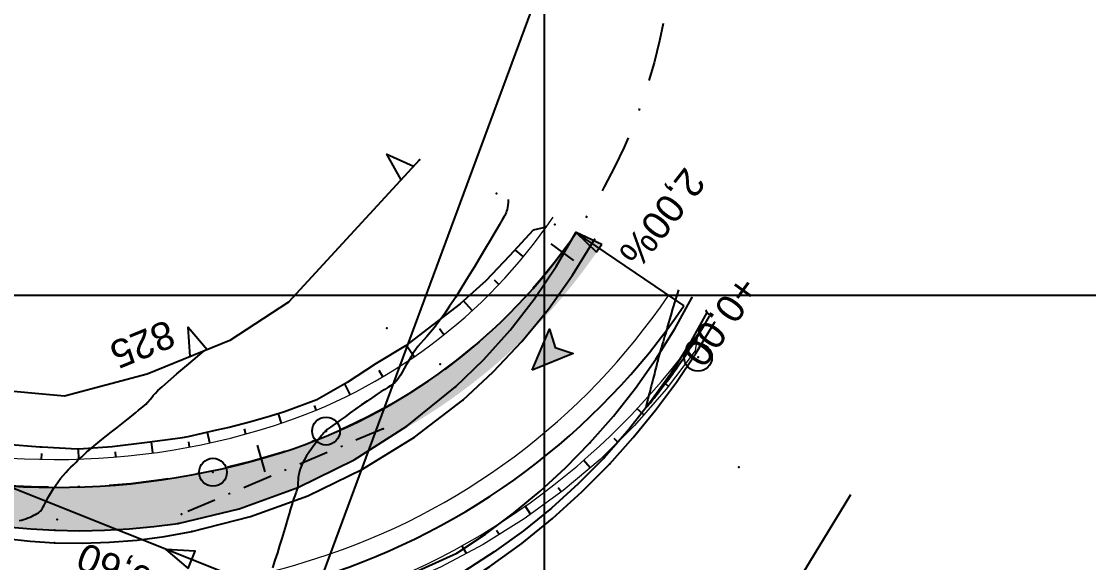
# Model space of a CAD drawing. Header units: metres. Extents: x 820373 to 834957, y 7564678 to 7566875.
# Drawn here: x 821371.9 to 821429.3, y 7564985.6 to 7565014.7 of the extents above; entities that cross this region are included whole.
import ezdxf
from ezdxf.enums import TextEntityAlignment as Align

# ---------------------------------------------------------------- set-up
doc = ezdxf.new("R2010")
doc.units = ezdxf.units.M
for name, pattern in [('XREF_GEO$0$DASHDOT', [25.4, 12.7, -6.35, 0, -6.35]), ('XREF_GEO$0$DASHED2', [0.375, 0.25, -0.125]), ('XREF_GEO$0$DGNStyle3', [83.55164557939361, 59.679746842424, -23.8718987369696]), ('XREF_TOP$0$DASHDOT', [25.4, 12.7, -6.35, 0, -6.35])]:
    doc.linetypes.add(name, pattern=pattern)
for name, color, linetype in [('P-MALHA-IMPAR', 1, 'Continuous'), ('XREF_GEO$0$F-HZ-ACOSTAMENTO', 73, 'Continuous'), ('XREF_GEO$0$F-HZ-BARREIRA', 107, 'Continuous'), ('XREF_GEO$0$F-HZ-BORDO', 165, 'Continuous'), ('XREF_GEO$0$F-HZ-EIXO', 42, 'XREF_GEO$0$DASHDOT'), ('XREF_GEO$0$F-HZ-ESTACA', 73, 'Continuous'), ('XREF_GEO$0$F-HZ-OFFSET', 11, 'Continuous'), ('XREF_GEO$0$F-HZ-OFFSET-ATERRO', 42, 'Continuous'), ('XREF_GEO$0$F-HZ-OFFSET-CORTE', 11, 'Continuous'), ('XREF_GEO$0$F-HZ-SETA', 11, 'Continuous'), ('XREF_GEO$0$F-HZ-SUPER', 42, 'Continuous'), ('XREF_PAV$0$P-CHAMADA', 1, 'Continuous'), ('XREF_PAV$0$P-TH01_FXAD_227.95_237.15_C_PAV.TIPO-V', 214, 'Continuous'), ('XREF_PAV$0$P-TH01_TREVO_235.60_PAV.TIPO-I', 150, 'Continuous'), ('XREF_TOP$0$T-HM-COTA', 252, 'Continuous'), ('XREF_TOP$0$T-HM-CURVA_INTERMEDIÁRIA', 252, 'Continuous'), ('XREF_TOP$0$T-HM-CURVA_MESTRA', 23, 'Continuous'), ('XREF_TOP$0$T-IU-TUBO', 23, 'Continuous'), ('XREF_TOP$0$T-SI-FAIXA', 23, 'Continuous'), ('XREF_TOP$0$T-SI-PLACA', 252, 'Continuous'), ('XREF_TOP$0$T-SV-GUARD_RAIL', 23, 'Continuous'), ('XREF_TOP$0$T-SV-GUIA', 23, 'XREF_TOP$0$DASHDOT'), ('XREF_TOP$0$T-SV-RUA_PAVIMENTADA', 23, 'Continuous'), ('XREF_TOP$0$T-VE-VEGETAÇÃO', 92, 'Continuous')]:
    doc.layers.add(name, color=color, linetype=linetype)
doc.layers.add('XREF_GEO$0$F-HZ-ARRED-VALETA', color=11, linetype='Continuous', lineweight=0)
doc.layers.add('XREF_GEO$0$F-HZ-FAIXA', color=11, linetype='XREF_GEO$0$DGNStyle3', lineweight=0)
doc.styles.add('XREF_GEO$0$ARIAL', font='arial.ttf')
doc.styles.add('XREF_TOP$0$ROMANS', font='arial.ttf', dxfattribs={"height": 1.5})

# ---------------------------------------------------------------- blocks, each defined once
blk = doc.blocks.new('MALHA-IMPAR')
at = {"layer": 'P-MALHA-IMPAR'}
for p, q in [((821400, 7564842.492296374), (821400, 7565093.045202192)), ((821114.8375485511, 7565000), (821658.5346545096, 7564999.999999999))]:
    blk.add_line(p, q, dxfattribs=at)
blk = doc.blocks.new('XREF_TOP$0$PONTO')
at = {"layer": 'XREF_TOP$0$T-HM-COTA'}
blk.add_point((0, 0), dxfattribs=at)
blk = doc.blocks.new('XREF_TOP$0$MATO 02')
blk.add_lwpolyline([(0.5, 0), (0, -1.5), (-0.5, 0)])
blk = doc.blocks.new('XREF_TOP$0$PLACA 01')
blk.add_circle((0, 0), 0.75)
at = {"style": 'XREF_TOP$0$ROMANS'}
blk.add_attdef('PL', text='', height=1.5, dxfattribs=at).set_placement((1.5, 0), align=Align.MIDDLE_LEFT)
blk = doc.blocks.new('XREF_TOP$0$TUBULAÇÃO')
blk.add_lwpolyline([(-0.5, 0), (0.5, 0), (1e-16, 1.5)], close=True)
at = {"style": 'XREF_TOP$0$ROMANS'}
blk.add_attdef('T', text='', height=1.5, rotation=90, dxfattribs=at).set_placement((-2, 0), align=Align.MIDDLE_LEFT)
blk = doc.blocks.new('XREF_TOP')
at = {"layer": 'XREF_TOP$0$T-HM-CURVA_INTERMEDIÁRIA', "flags": 128}
for points in [[(821398.0419928909, 7565005.142130332), (821398.0439060169, 7565004.983405524), (821398.035688181, 7565004.844903431), (821398.0189012678, 7565004.72408719), (821397.99510716, 7565004.618419939), (821397.9658677414, 7565004.525364815), (821397.9327448951, 7565004.442384954), (821397.8973005052, 7565004.366943493), (821397.8610964547, 7565004.296503575), (821397.8244168261, 7565004.227224798), (821397.7824344994, 7565004.150052649), (821397.7290445528, 7565004.054629087), (821397.658142065, 7565003.930596068), (821397.5636221148, 7565003.767595544), (821397.4393797804, 7565003.555269476), (821397.2793101408, 7565003.283259813), (821397.0773082746, 7565002.941208517), (821396.8299637228, 7565002.523677322), (821396.5446438781, 7565002.04490709), (821396.2314105947, 7565001.524058462), (821395.9003257278, 7565000.980292079), (821395.5614511321, 7565000.432768585), (821395.2248486625, 7564999.900648621), (821394.9005801739, 7564999.40309283), (821394.5987075208, 7564998.959261852), (821394.3270676023, 7564998.583270592), (821394.0845974934, 7564998.269050991), (821393.868009313, 7564998.005489257), (821393.6740151799, 7564997.781471593), (821393.4993272132, 7564997.58588421), (821393.3406575319, 7564997.407613307), (821393.1947182545, 7564997.235545092), (821393.0582215008, 7564997.058565772), (821392.9283455433, 7564996.86831306), (821392.8041332731, 7564996.667430722), (821392.6850937353, 7564996.46131403), (821392.5707359752, 7564996.255358259), (821392.4605690379, 7564996.054958683), (821392.3541019685, 7564995.865510576), (821392.250843812, 7564995.692409213), (821392.1503036137, 7564995.541049869), (821392.0512459405, 7564995.414705052), (821391.9494574433, 7564995.308156215), (821391.8399802957, 7564995.214062055), (821391.7178566706, 7564995.125081259), (821391.5781287408, 7564995.033872519), (821391.4158386796, 7564994.933094525), (821391.2260286598, 7564994.815405969), (821391.0037408546, 7564994.673465543), (821390.7466250763, 7564994.502543909), (821390.4627616939, 7564994.308359603), (821390.1628387168, 7564994.099243142), (821389.857544153, 7564993.88352503), (821389.5575660112, 7564993.669535782), (821389.2735923001, 7564993.465605907), (821389.0163110291, 7564993.280065916), (821388.7964102057, 7564993.121246318), (821388.6218053388, 7564992.995360537), (821388.4893219331, 7564992.900153617), (821388.3930129941, 7564992.831253521), (821388.3269315264, 7564992.784288209), (821388.2851305347, 7564992.754885639), (821388.2616630241, 7564992.738673769), (821388.2505819997, 7564992.73128056), (821388.2459404656, 7564992.728333973), (821388.2427626, 7564992.726179833), (821388.2399572707, 7564992.724035432), (821388.2374045184, 7564992.721835933), (821388.234984384, 7564992.719516497), (821388.2325769081, 7564992.71701229), (821388.2300621319, 7564992.71425847), (821388.2273200956, 7564992.711190199), (821388.2242308405, 7564992.707742638), (821388.2207111911, 7564992.70387713), (821388.2168251101, 7564992.699659717), (821388.2126733445, 7564992.695182626), (821388.2083566412, 7564992.69053808), (821388.2039757465, 7564992.685818302), (821388.199631408, 7564992.681115517), (821388.1954243717, 7564992.676521949), (821388.191455385, 7564992.672129824), (821388.1873487236, 7564992.667443752), (821388.1808227804, 7564992.659617937), (821388.1691194769, 7564992.645218957), (821388.1494807352, 7564992.620813408), (821388.1191484765, 7564992.58296787), (821388.0753646236, 7564992.528248936), (821388.0153710971, 7564992.453223187), (821387.9364098199, 7564992.35445722), (821387.8370870403, 7564992.229831204), (821387.7214663163, 7564992.08247966), (821387.5949755324, 7564991.916850707), (821387.4630425741, 7564991.737392452), (821387.3310953254, 7564991.548553002), (821387.204561672, 7564991.354780478), (821387.0888694986, 7564991.160522986), (821386.9894466897, 7564990.970228638), (821386.9103714289, 7564990.787827774), (821386.8503230925, 7564990.615179669), (821386.8066313554, 7564990.45362582), (821386.7766258926, 7564990.304507725), (821386.7576363792, 7564990.16916689), (821386.7469924896, 7564990.048944811), (821386.7420238988, 7564989.94518299), (821386.7400602818, 7564989.859222927), (821386.738869342, 7564989.791783589), (821386.7379708977, 7564989.741093801), (821386.7373227954, 7564989.704759855), (821386.7368828818, 7564989.680388043), (821386.7366090033, 7564989.665584654), (821386.736459007, 7564989.657955985), (821386.7363907391, 7564989.655108323), (821386.7363620462, 7564989.654647964), (821386.7362412087, 7564989.65433745), (821386.7355382378, 7564989.652564352), (821386.7336735781, 7564989.647872496), (821386.7300676745, 7564989.6388057), (821386.7241409719, 7564989.62390779), (821386.7153139146, 7564989.601722589), (821386.7030069476, 7564989.570793922), (821386.6866405159, 7564989.529665609), (821386.6656408381, 7564989.4765849), (821386.6394572301, 7564989.408612729), (821386.6075447827, 7564989.322513455), (821386.5693585862, 7564989.215051438), (821386.5243537306, 7564989.082991035), (821386.4719853066, 7564988.923096607), (821386.4117084042, 7564988.73213251), (821386.3429781143, 7564988.506863109), (821386.2654124969, 7564988.245343894), (821386.1792814942, 7564987.950794918), (821386.0850180179, 7564987.627727374), (821385.9830549811, 7564987.28065245), (821385.8738252945, 7564986.914081335), (821385.7577618714, 7564986.532525217), (821385.6352976231, 7564986.140495289), (821385.5068654618, 7564985.742502736), (821385.3733484787, 7564985.34337014)], [(821407.204131274, 7565000.295169885), (821407.0282244581, 7564999.716528696), (821406.8940957594, 7564999.270702395), (821406.7948411227, 7564998.936020543), (821406.7235564936, 7564998.690812708), (821406.6733378171, 7564998.513408455), (821406.6372810389, 7564998.382137349), (821406.6084821039, 7564998.275328955), (821406.5800369574, 7564998.171312843), (821406.5464541535, 7564998.052820098), (821406.5078926795, 7564997.920187932), (821406.4659241319, 7564997.778155075), (821406.422120106, 7564997.631460267), (821406.3780521984, 7564997.48484224), (821406.3352920052, 7564997.343039732), (821406.2954111225, 7564997.210791472), (821406.2599811461, 7564997.092836201), (821406.2301944394, 7564996.992761339), (821406.2057264338, 7564996.90954905), (821406.1858733272, 7564996.841030185), (821406.1699313186, 7564996.785035601), (821406.157196606, 7564996.739396147), (821406.146965388, 7564996.701942678), (821406.1385338627, 7564996.670506042), (821406.1311982289, 7564996.642917098), (821406.1242916952, 7564996.617028843), (821406.1172955118, 7564996.590782889), (821406.1097279402, 7564996.562142997), (821406.1011072407, 7564996.529072933), (821406.0909516745, 7564996.489536447), (821406.078779503, 7564996.44149731), (821406.0641089863, 7564996.382919279), (821406.0464583857, 7564996.311766114), (821406.0254920106, 7564996.226658422), (821406.0014583647, 7564996.12884419), (821405.9747520001, 7564996.020228243), (821405.9457674684, 7564995.90271541), (821405.9148993227, 7564995.77821052), (821405.8825421139, 7564995.648618407), (821405.8490903951, 7564995.515843892), (821405.8149387183, 7564995.381791812), (821405.780500426, 7564995.248316771), (821405.7462640271, 7564995.117072511), (821405.7127368203, 7564994.989662555), (821405.6804261046, 7564994.867690419), (821405.649839179, 7564994.752759629), (821405.6214833433, 7564994.646473705), (821405.595865896, 7564994.550436169), (821405.5734941362, 7564994.466250538), (821405.5547066589, 7564994.394959446), (821405.5391672403, 7564994.335361962), (821405.5263709525, 7564994.28569627), (821405.5158128678, 7564994.244200549), (821405.506988058, 7564994.209112978), (821405.4993915954, 7564994.17867174), (821405.4925185513, 7564994.15111501), (821405.4858639988, 7564994.124680973), (821405.479113157, 7564994.098080855), (821405.472711838, 7564994.071918067), (821405.4672960013, 7564994.047269057), (821405.4635016061, 7564994.025210284), (821405.4619646125, 7564994.006818201), (821405.4633209798, 7564993.993169261), (821405.4682066673, 7564993.985339924), (821405.477257635, 7564993.98440664), (821405.4908407014, 7564993.991030613), (821405.5082461231, 7564994.004212044), (821405.528495016, 7564994.02253589), (821405.5506084964, 7564994.044587097), (821405.5736076793, 7564994.068950624), (821405.5965136811, 7564994.094211417), (821405.6183476172, 7564994.118954436), (821405.6381306037, 7564994.141764621), (821405.6554567324, 7564994.161979907), (821405.6722119972, 7564994.181950099), (821405.6908553684, 7564994.204777982), (821405.7138458162, 7564994.233566337), (821405.7436423106, 7564994.271417947), (821405.782703822, 7564994.321435588), (821405.8334893201, 7564994.386722048), (821405.8984577755, 7564994.470380108), (821405.9790214835, 7564994.574184328), (821406.0724060406, 7564994.694596385), (821406.1747903702, 7564994.826749733), (821406.2823533937, 7564994.965777824), (821406.391274034, 7564995.106814116), (821406.4977312135, 7564995.244992062), (821406.5979038542, 7564995.375445116), (821406.687970879, 7564995.493306733), (821406.7652412173, 7564995.595185882), (821406.8315438287, 7564995.683593582), (821406.8898376807, 7564995.762516367), (821406.9430817408, 7564995.83594077), (821406.9942349754, 7564995.907853324), (821407.046256352, 7564995.982240562), (821407.1021048381, 7564996.063089018), (821407.1647394001, 7564996.154385228), (821407.2362961712, 7564996.25898889), (821407.315619946, 7564996.375252388), (821407.400732683, 7564996.500401281), (821407.489656343, 7564996.631661117), (821407.5804128844, 7564996.766257447), (821407.6710242677, 7564996.901415829), (821407.7595124525, 7564997.034361812), (821407.8438993981, 7564997.162320954), (821407.9236753253, 7564997.284862946), (821408.0042035005, 7564997.410934057), (821408.0923154512, 7564997.551824701), (821408.1948427047, 7564997.718825289), (821408.3186167883, 7564997.923226229), (821408.4704692295, 7564998.176317938), (821408.6572315554, 7564998.489390822), (821408.8857352942, 7564998.873735297)], [(821416.4595714287, 7564989.269975511), (821415.9060264119, 7564988.346886719), (821415.2632790506, 7564987.290711477), (821414.5625743695, 7564986.147971747), (821413.8351573931, 7564984.965189481)]]:
    blk.add_lwpolyline(points, dxfattribs=at)
at = {"layer": 'XREF_TOP$0$T-HM-CURVA_MESTRA', "flags": 128}
blk.add_lwpolyline([(821371.7479019945, 7564987.876493667), (821371.8656796304, 7564987.905644882), (821371.9835489889, 7564987.939265498), (821372.101224132, 7564987.977634823), (821372.2172745509, 7564988.020012857), (821372.3299835947, 7564988.065404776), (821372.4376346123, 7564988.112815747), (821372.5385109524, 7564988.161250946), (821372.6308959643, 7564988.209715543), (821372.7130729966, 7564988.257214714), (821372.7833253981, 7564988.302753625), (821372.8407832419, 7564988.346009312), (821372.8879634946, 7564988.389346239), (821372.9282298484, 7564988.435800735), (821372.9649459934, 7564988.488409125), (821373.0014756216, 7564988.550207734), (821373.0411824237, 7564988.624232889), (821373.087430091, 7564988.713520917), (821373.1435823144, 7564988.821108144), (821373.2122652021, 7564988.948916513), (821373.2931545282, 7564989.09441043), (821373.3851884843, 7564989.253939923), (821373.4873052615, 7564989.423855019), (821373.5984430512, 7564989.600505742), (821373.7175400443, 7564989.780242117), (821373.8435344324, 7564989.95941417), (821373.9753644066, 7564990.134371928), (821374.1117802038, 7564990.302005678), (821374.2507802438, 7564990.461366777), (821374.3901749915, 7564990.61204684), (821374.5277749123, 7564990.753637482), (821374.6613904714, 7564990.885730325), (821374.7888321336, 7564991.007916982), (821374.9079103648, 7564991.119789072), (821375.0164356302, 7564991.220938215), (821375.1136465427, 7564991.311855329), (821375.2044943107, 7564991.396628561), (821375.2953582902, 7564991.480245364), (821375.3926178368, 7564991.567693188), (821375.5026523074, 7564991.663959483), (821375.6318410577, 7564991.774031701), (821375.786563444, 7564991.902897291), (821375.9731988224, 7564992.055543706), (821376.1954212004, 7564992.234881327), (821376.4460831903, 7564992.435512247), (821376.7153320556, 7564992.649961494), (821376.9933150606, 7564992.870754093), (821377.2701794686, 7564993.090415067), (821377.5360725432, 7564993.301469442), (821377.7811415487, 7564993.496442243), (821377.995533748, 7564993.667858495), (821378.171869888, 7564993.810146943), (821378.3126646427, 7564993.925351215), (821378.4229061699, 7564994.017418655), (821378.5075826268, 7564994.090296615), (821378.5716821701, 7564994.147932436), (821378.6201929577, 7564994.194273471), (821378.6581031466, 7564994.233267062), (821378.6904008938, 7564994.268860556), (821378.7213157516, 7564994.304403787), (821378.7520428537, 7564994.340856511), (821378.7830187285, 7564994.378580968), (821378.8146799045, 7564994.417939398), (821378.8474629103, 7564994.459294047), (821378.881804274, 7564994.503007148), (821378.9181405244, 7564994.54944095), (821378.9569081902, 7564994.598957688), (821379.0030287429, 7564994.655545956), (821379.0793634291, 7564994.737699763), (821379.2132584382, 7564994.867539463), (821379.43205996, 7564995.067185418), (821379.7631141838, 7564995.358757988), (821380.2337672996, 7564995.764377524), (821380.871365497, 7564996.306164391), (821381.7032549655, 7564997.006238948)], dxfattribs=at)
at = {"layer": 'XREF_TOP$0$T-IU-TUBO', "elevation": 825.2933}
blk.add_lwpolyline([(821391.4701000003, 7564981.5993), (821370.5728761924, 7564989.949195324)], dxfattribs=at)
at = {"layer": 'XREF_TOP$0$T-SI-FAIXA'}
for points in [[(821381.0249999998, 7564987.293, 825.679999999993), (821384.1980951115, 7564988.091506241, 825.8719040552969), (821387.2735605455, 7564989.211138785, 826.0477087904583), (821390.2189801598, 7564990.640167507, 826.2069324472104), (821393.0033068057, 7564992.363605277, 826.3492678163458), (821395.6040000002, 7564994.364, 826.4750000000001), (821397.2498707153, 7564995.881933606, 826.5506251095794), (821398.7921320351, 7564997.512876267, 826.6187637077527), (821400.2163384751, 7564999.248151974, 826.6791047431179), (821401.5154387935, 7565001.079203422, 826.7317902262439), (821402.6829999998, 7565002.997, 826.7770000000016)], [(821395.2839999999, 7564986.122999999, 826.5990000000456), (821396.8359091162, 7564987.155938531, 826.6684247962547), (821398.3317254599, 7564988.268895787, 826.7321690522368), (821399.7673233721, 7564989.458810726, 826.7901757956716), (821401.1387430759, 7564990.722410322, 826.8424038590747), (821402.445, 7564992.056, 826.8889999999999), (821403.7051987152, 7564993.493890341, 826.930418937467), (821404.8891958268, 7564994.99744739, 826.9658975519706), (821405.9907537512, 7564996.562534598, 826.9952890814164), (821407.0066723905, 7564998.184618413, 827.0186364225227), (821407.9340000001, 7564999.859000003, 827.0360000000801)], [(821367.1559999998, 7564987.675, 824.9260000000068), (821368.4341473784, 7564987.36477876, 824.9920253263845), (821369.7245679615, 7564987.110649727, 825.0590360478383), (821371.0248006468, 7564986.913095213, 825.1270394238817), (821372.332365619, 7564986.772489618, 825.1960408209707), (821373.6439999999, 7564986.689000001, 825.2660000000001), (821375.1292829841, 7564986.663905278, 825.3462896824057), (821376.6131648149, 7564986.711907531, 825.4278136525246), (821378.0928067568, 7564986.832985405, 825.5106118095572), (821379.5646113025, 7564987.026841134, 825.594677252724), (821381.0249999998, 7564987.293, 825.6800000000222)], [(821365.031, 7564983.967, 825.0260000000052), (821368.2192090013, 7564983.048383257, 825.1878301755349), (821371.4731413884, 7564982.400297917, 825.3510226338257), (821374.7698833442, 7564982.027301766, 825.5156091149182), (821378.086219585, 7564981.932015387, 825.6816115420443), (821381.3980000002, 7564982.115, 825.8489999999999), (821384.278975923, 7564982.503224192, 825.9968770000559), (821387.1228055606, 7564983.101870908, 826.1458042678933), (821389.9149180823, 7564983.907804758, 826.295812694836), (821392.6402252902, 7564984.916666429, 826.4468854623046), (821395.2840000001, 7564986.122999999, 826.5990000000019)]]:
    blk.add_polyline3d(points, dxfattribs=at)
at = {"layer": 'XREF_TOP$0$T-SV-GUARD_RAIL'}
blk.add_polyline3d([(821395.2729999999, 7564984.243999999, 826.3969999998807), (821397.0576060575, 7564985.401835278, 826.491678585473), (821398.7785264377, 7564986.653113835, 826.5759422139963), (821400.4308544631, 7564987.994284308, 826.6496931630536), (821402.0098786469, 7564989.421539527, 826.7128636253765), (821403.517, 7564990.928999999, 826.7659999999998), (821404.7791146102, 7564992.34060914, 826.8032733912695), (821405.979149412, 7564993.808886476, 826.8327172013813), (821407.1084849781, 7564995.332351698, 826.8537812309805), (821408.1645653688, 7564996.907572564, 826.8665182938566), (821409.1450000004, 7564998.531000002, 826.8709999998683)], dxfattribs=at)
at = {"layer": 'XREF_TOP$0$T-SV-GUIA', "ltscale": 0.125}
blk.add_line((821391.3240000001, 7564992.816000001, 826.27), (821380.4839999998, 7564988.221, 825.6289999999998), dxfattribs=at)
at = {"layer": 'XREF_TOP$0$T-SV-RUA_PAVIMENTADA', "ltscale": 22}
for points in [[(821330.0690000001, 7565001.532000002, 822.5139999999999), (821348.7640000002, 7564994.859000003, 823.6799999999997), (821367.2559999998, 7564988.187999999, 824.8599999999999), (821368.5264257572, 7564987.928500783, 824.9204837559952), (821369.8053011613, 7564987.715444646, 824.984237323515), (821371.0909208044, 7564987.549108646, 825.0512761279242), (821372.3815702857, 7564987.429707531, 825.1216112138934), (821373.6729999998, 7564987.356000002, 825.195), (821375.0051539417, 7564987.332231821, 825.2742609730922), (821376.3345793969, 7564987.356788597, 825.3567516412586), (821377.6619375662, 7564987.431021721, 825.4427139516921), (821378.9853640578, 7564987.554819343, 825.5321357438806), (821380.3029999998, 7564987.728000001, 825.6249999999999), (821383.5738555308, 7564988.512937637, 825.8210056573733), (821386.738581647, 7564989.655507734, 826.0001240693961), (821389.7581981781, 7564991.141717706, 826.1617939420973), (821392.595510147, 7564992.953347382, 826.3056686401251), (821395.2220000002, 7564995.069, 826.4319999999999), (821396.7357013009, 7564996.540193113, 826.501605721016), (821398.1499166318, 7564998.114543255, 826.5646184460492), (821399.4513304177, 7564999.783592169, 826.6207598679466), (821400.6336096495, 7565001.539248448, 826.6701646055444), (821401.6910000001, 7565003.372999999, 826.7129999999307)], [(821408.7349999999, 7564999.073, 827.0749999999533), (821407.7980259366, 7564997.391193522, 827.0577709207137), (821406.7714376225, 7564995.762608917, 827.0349922931636), (821405.658258701, 7564994.192030312, 827.0066057507065), (821404.461767433, 7564992.684071285, 826.9725694168009), (821403.188, 7564991.243, 826.933), (821401.8195927246, 7564989.860508167, 826.8869911783839), (821400.3802740661, 7564988.554677239, 826.8353375157457), (821398.871851631, 7564987.329578867, 826.7779228514702), (821397.2988531578, 7564986.188881367, 826.7147902701108), (821395.6659999999, 7564985.135999997, 826.6459999999206)]]:
    blk.add_polyline3d(points, dxfattribs=at)
at = {"layer": 'XREF_TOP$0$T-VE-VEGETAÇÃO'}
blk.add_polyline3d([(821393.2840000001, 7565007.288, 825.5119999999998), (821386.2400000001, 7564999.622, 825.2239999999999), (821383.0700349652, 7564997.562398595, 825.05275), (821378.632858189, 7564995.75685662, 824.8815), (821374.1921657084, 7564994.574529555, 824.71025), (821370.0350000001, 7564994.944, 824.539), (821351.323, 7565001.588999999, 823.6239999999999), (821333.195, 7565008.472, 822.8839999999999), (821319.8060000001, 7565014.661, 822.2360000000001)], dxfattribs=at)
at = {"layer": 'XREF_TOP$0$T-HM-COTA', "rotation": 160.3219444444443}
for p in [(821393.2840000001, 7565007.288, 825.5119999999998), (821397.4250000002, 7565005.47, 825.834), (821400.562, 7565003.802999999, 826.678), (821401.6910000001, 7565003.372999999, 826.7129999999999), (821402.6829999998, 7565002.997, 826.7769999999999), (821407.9340000001, 7564999.859000001, 827.0360000000001), (821386.2400000001, 7564999.622, 825.2239999999999), (821408.7349999999, 7564999.073, 827.0750000000002), (821391.5189999999, 7564998.228999999, 825.6039999999999), (821409.1450000001, 7564998.531000001, 826.8710000000001), (821408.2610000002, 7564996.664, 826.819), (821394.3879999999, 7564996.283, 826.3749999999999), (821395.2220000002, 7564995.069, 826.4319999999999), (821395.6040000002, 7564994.364, 826.4750000000001), (821388.2510000002, 7564992.692000001, 826.0039999999999), (821391.3240000001, 7564992.816000001, 826.27), (821402.445, 7564992.056, 826.8889999999999), (821403.188, 7564991.243, 826.933), (821403.517, 7564990.928999999, 826.7659999999998), (821410.4629999999, 7564990.752, 826.64), (821382.172, 7564990.478000001, 825.6189999999999), (821373.7840000001, 7564987.933000001, 825.1520000000002), (821380.4839999998, 7564988.221, 825.6289999999998), (821373.6729999998, 7564987.356000001, 825.195), (821380.3029999998, 7564987.728000001, 825.6249999999999), (821381.0249999998, 7564987.293, 825.68), (821373.6439999999, 7564986.689000001, 825.2660000000001), (821395.2840000001, 7564986.122999999, 826.5989999999999)]:
    blk.add_blockref('XREF_TOP$0$PONTO', p, dxfattribs=at)
at = {"layer": 'XREF_TOP$0$T-IU-TUBO', "rotation": 68.21985246122459}
blk.add_blockref('XREF_TOP$0$TUBULAÇÃO', (821381.0214880966, 7564985.774247664, 825.2933), dxfattribs=at).add_auto_attribs({'T': 'Ø0,60'})
at = {"layer": 'XREF_TOP$0$T-SI-PLACA', "rotation": 160.3218198399105}
for p in [(821408.2609999995, 7564996.664, 826.819), (821388.2510000005, 7564992.692000001, 826.0039999999999), (821382.172, 7564990.478000001, 825.6189999999999)]:
    blk.add_blockref('XREF_TOP$0$PLACA 01', p, dxfattribs=at)
at = {"layer": 'XREF_TOP$0$T-VE-VEGETAÇÃO'}
for p, rotation in [((821392.6260400307, 7565006.571940782, 825.4989304837414), 227.4212615889546), ((821381.4029105533, 7564996.884025103, 824.9884083994899), 202.1420141056204)]:
    blk.add_blockref('XREF_TOP$0$MATO 02', p, dxfattribs=dict(at, rotation=rotation))
at = {"layer": 'XREF_TOP$0$T-HM-CURVA_MESTRA', "style": 'XREF_TOP$0$ROMANS'}
blk.add_text('825', height=1.5, rotation=202.1420140902772, dxfattribs=at).set_placement((821378.3880187172, 7564997.353721827, 824.9467522460188), align=Align.MIDDLE_CENTER)
blk = doc.blocks.new('XREF_GEO$0$AeccTickLine')
at = {"layer": 'XREF_GEO$0$F-HZ-ESTACA', "lineweight": -2}
blk.add_line((0, 1), (-3.673819061467132e-16, -1), dxfattribs=at)
blk = doc.blocks.new('XREF_GEO$0$_ClosedFilled')
blk.add_hatch(color=256).paths.add_polyline_path([(-1, 0.1666666666666678), (-1, -0.1666666666666679), (0, 0)])
at = {"color": 0, "linetype": 'ByBlock', "lineweight": -2}
for p, q in [((-1, 0.1666666666666679), (0, 0)), ((-1, 0.1666666666666679), (-1, -0.1666666666666679)), ((0, 0), (-1, -0.1666666666666679))]:
    blk.add_line(p, q, dxfattribs=at)
blk = doc.blocks.new('XREF_GEO')
at = {"layer": 'XREF_GEO$0$F-HZ-SETA'}
h = blk.add_hatch(color=256, dxfattribs=at)
h.dxf.hatch_style = 1
h.paths.add_polyline_path([(821400.2717487268, 7564998.167425118), (821400.5845640971, 7564997.194562299), (821401.5505435766, 7564996.861096904), (821399.3304890132, 7564995.966919241)])
at = {"layer": 'XREF_GEO$0$F-HZ-ACOSTAMENTO'}
blk.add_lwpolyline([(821451.7949931906, 7564940.625690168, -0.005590344646702407), (821388.9131901792, 7564964.053864419, 0.005590344645603614), (821326.0732944128, 7564987.466425087), (821269.6181519198, 7565007.784320799, 0.005590344648404072), (821206.2704780449, 7565029.785973376, -0.002744872563308271), (821175.0841224757, 7565040.418994525, -0.002744872563308271)], format="xyb", dxfattribs=at)
at = {"layer": 'XREF_GEO$0$F-HZ-ARRED-VALETA', "lineweight": -3, "ltscale": 0.25, "flags": 128}
blk.add_lwpolyline([(821451.4563615954, 7564939.684771126, -0.005590344646703073), (821388.5536049675, 7564963.120752166, 0.005590344645603046), (821325.7346628177, 7564986.525506046), (821269.2795203245, 7565006.843401757, 0.005590344648408505), (821205.9529693819, 7565028.837718004, -0.002745820453077419), (821174.7454689528, 7565039.478014556, -0.002745820453077419)], format="xyb", dxfattribs=at)
at = {"layer": 'XREF_GEO$0$F-HZ-ARRED-VALETA'}
for centre, radius, start, end in [((821376.7148858148, 7565020.338190664), 28.71422104989028, 287.6585745307639, 325.813433401736), ((821376.7148858148, 7565020.338190664), 38.71422104989028, 287.6585745307639, 325.8134334026886), ((821373.7464265578, 7565029.662873998), 38.5, 249.6331789258653, 287.6585745308614)]:
    blk.add_arc(centre, radius, start, end, dxfattribs=at)
at = {"layer": 'XREF_GEO$0$F-HZ-BARREIRA', "linetype": 'Continuous', "ltscale": 5, "const_width": 0.38}
blk.add_lwpolyline([(821451.7306531876, 7564940.44691555, -0.005590344646701418), (821388.8448689891, 7564963.876573091, 0.005590344645603614), (821326.0089544099, 7564987.28765047), (821269.5538119168, 7565007.605546181, 0.005590344648404072), (821206.210151399, 7565029.605804856, -0.002745052710959536), (821175.0197783054, 7565040.240208328, -0.002745052710959536)], format="xyb", dxfattribs=at)
at = {"layer": 'XREF_GEO$0$F-HZ-BORDO'}
for points in [[(821359.8252575079, 7564992.16352664, 0.1674565234765924), (821385.8801944358, 7564991.547631941, 0.1680373090121803), (821401.7084621892, 7565003.361138691)], [(821382.4973689724, 7564983.484729743, 0.03023848511902374), (821388.0036038143, 7564984.877464581, 0.1680373090133479), (821407.4989485411, 7564999.427912559)], [(821452.1336247858, 7564941.566609209, -0.005590344646702048), (821389.2727753909, 7564964.986976671, 0.005590344645603614), (821326.4119260081, 7564988.407344129)]]:
    blk.add_lwpolyline(points, format="xyb", dxfattribs=at)
at = {"layer": 'XREF_GEO$0$F-HZ-EIXO', "linetype": 'XREF_GEO$0$DASHDOT', "lineweight": -3, "ltscale": 0.25, "flags": 128}
blk.add_lwpolyline([(821406.9210494299, 7565021.035925074, -0.3329691535605261), (821385.8801944358, 7564991.547631941, -0.1674565235405784), (821359.8252575079, 7564992.163526641, 0.002501479597169446), (821331.4913999372, 7565002.521129757), (821275.0362574477, 7565022.839025478, 0.001981805371696014), (821252.5159390419, 7565030.843284285, -0.1861218561978122), (821230.6054934756, 7565049.507713656, -0.2425568931384195), (821230.0096695783, 7565077.510879426)], format="xyb", dxfattribs=at)
at = {"layer": 'XREF_GEO$0$F-HZ-FAIXA', "linetype": 'XREF_GEO$0$DASHED2', "ltscale": 10, "flags": 128}
for points in [[(821454.5040459521, 7564948.1530425, -0.005590344646700759), (821391.7898718724, 7564971.518762438, 0.005590344645603614), (821328.7823471744, 7564994.99377742), (821272.3272046814, 7565015.311673131, 0.005590344648404072), (821208.8105473482, 7565037.372016345, -0.002737266641521531), (821177.7933511847, 7565047.946835743, -0.002737266641521531)], [(821854.0038524637, 7564800.65548891), (821453.318835369, 7564944.859825855, -0.005590344646702048), (821390.5313236316, 7564968.252869555, 0.005590344645603614), (821327.5971365912, 7564991.700560775), (821271.1419940982, 7565012.018456486, 0.005590344648404072), (821207.699267028, 7565034.053122547, -0.002740599229818173), (821176.608063509, 7565044.65340489)]]:
    blk.add_lwpolyline(points, format="xyb", dxfattribs=at)
at = {"layer": 'XREF_GEO$0$F-HZ-FAIXA', "linetype": 'Continuous'}
for centre, radius, start, end in [((821376.7148858148, 7565020.338190664), 36.21422104989028, 287.6585745307639, 325.813433401736), ((821373.7464265578, 7565029.662873998), 46, 264.1955980122805, 287.6585745308614)]:
    blk.add_arc(centre, radius, start, end, dxfattribs=at)
at = {"layer": 'XREF_GEO$0$F-HZ-OFFSET', "linetype": 'Continuous', "lineweight": -3}
for p, q in [((821400.0889328757, 7565003.660048845), (821399.9755900655, 7565003.740922623)), ((821398.8625217209, 7565002.080660213), (821398.4196890987, 7565002.445711821)), ((821397.5393139698, 7565000.581969868), (821397.3064557633, 7565000.802883408)), ((821396.1151437964, 7564999.17868246), (821395.6412378608, 7564999.695563036)), ((821394.5968571829, 7564997.877569974), (821394.3529180733, 7564998.183969292)), ((821392.9917523907, 7564996.684915281), (821392.5630639028, 7564997.307878355)), ((821407.8832075369, 7564996.712690673), (821407.5589340217, 7564996.958489083)), ((821391.3058736774, 7564995.609303746), (821391.103544259, 7564995.952212763)), ((821389.5478725423, 7564994.656296631), (821389.255582319, 7564995.241239691)), ((821406.6611538915, 7564995.100625243), (821406.4875369743, 7564995.246942917)), ((821385.8573810934, 7564993.121238395), (821385.6871521623, 7564993.628005153)), ((821387.7281016981, 7564993.82772829), (821387.6316658865, 7564994.059863752)), ((821405.3434552761, 7564993.563547564), (821404.9773959143, 7564993.905901686)), ((821382.0014777754, 7564992.06581419), (821381.879394316, 7564992.621834862)), ((821383.9433863651, 7564992.542364251), (821383.8692888522, 7564992.812105183)), ((821378.9406443349, 7564991.516733011), (821378.8595484317, 7564992.112298288)), ((821380.9147517271, 7564991.836096257), (821380.8635517501, 7564992.106275149)), ((821403.9440920722, 7564992.09846976), (821403.758093652, 7564992.291370847)), ((821372.9562662581, 7564991.171099338), (821372.9629159728, 7564991.495032738)), ((821374.9562109151, 7564991.181895023), (821374.9392986858, 7564991.719841426)), ((821376.9525358018, 7564991.30017723), (821376.9288217828, 7564991.583927297)), ((821402.4617796725, 7564990.715685651), (821402.1007425169, 7564991.131068765)), ((821400.8989754189, 7564989.423439542), (821400.7325505335, 7564989.63618205)), ((821399.258356078, 7564988.231858021), (821398.9548895528, 7564988.664054)), ((821397.5581758014, 7564987.129500223), (821397.4215969892, 7564987.347105193)), ((821395.8059843457, 7564986.114302495), (821395.5650494791, 7564986.546217292))]:
    blk.add_line(p, q, dxfattribs=at)
at = {"layer": 'XREF_GEO$0$F-HZ-OFFSET-ATERRO', "lineweight": -3, "ltscale": 2, "flags": 128}
blk.add_lwpolyline([(821400.0889328757, 7565003.660048845), (821399.3925441897, 7565003.494358321), (821398.1205537127, 7565002.123271943), (821396.8384278726, 7565000.776830362), (821395.4608016299, 7564999.532598261), (821393.993698371, 7564998.401489456), (821392.5242915394, 7564997.278239837), (821390.9417033653, 7564996.321253487), (821389.3818224738, 7564995.314490451), (821387.7649089382, 7564994.37627753), (821386.0125873669, 7564993.733280999), (821385.2617303758, 7564993.490384397), (821384.209662822, 7564993.187193576), (821383.0472366526, 7564992.891736228), (821382.3678811854, 7564992.734169003), (821380.8123517729, 7564992.376454041), (821380.5152365136, 7564992.328490278), (821380.4107137903, 7564992.312279131), (821379.4633140997, 7564992.181153157), (821378.6343618801, 7564992.086617478), (821376.7534679861, 7564991.848478319), (821374.9476765813, 7564991.720158947), (821374.8606172896, 7564991.716859414), (821372.9649986688, 7564991.81921273), (821372.852222958, 7564991.834299687), (821371.0793260114, 7564991.972624007)], dxfattribs=at)
at = {"layer": 'XREF_GEO$0$F-HZ-OFFSET-CORTE', "linetype": 'Continuous', "lineweight": 0, "flags": 128}
blk.add_lwpolyline([(821408.2291666016, 7564997.851727669), (821408.1136882049, 7564997.016727994), (821406.5483086974, 7564994.951766118), (821404.8472130151, 7564992.991782814), (821403.000196463, 7564991.164824854), (821401.0048447731, 7564989.500332433), (821398.9031605701, 7564987.973879589), (821396.7041764845, 7564986.593360767), (821394.414590479, 7564985.372190967), (821392.0412377304, 7564984.329088), (821389.6133388957, 7564983.429909932), (821388.5713443783, 7564983.094047491), (821387.219679489, 7564982.694034174), (821385.7282544977, 7564982.292221183), (821385.062591798, 7564982.130704602)], dxfattribs=at)
at = {"layer": 'XREF_GEO$0$F-HZ-SETA'}
blk.add_lwpolyline([(821399.3305244434, 7564995.966888231), (821400.2717841538, 7564998.167394108), (821400.5845995267, 7564997.194531289), (821401.5505790069, 7564996.861065893)], close=True, dxfattribs=at)
at = {"layer": 'XREF_GEO$0$F-HZ-SUPER', "linetype": 'Continuous', "lineweight": -3}
blk.add_line((821401.708462189, 7565003.361138691), (821407.4899245556, 7564999.434042161), dxfattribs=at)
at = {"layer": 'XREF_GEO$0$F-HZ-ESTACA', "linetype": 'Continuous', "lineweight": -3}
for p, xscale, yscale, zscale, rotation in [((821400.970409051, 7565002.322399084), 0.7499999999999999, 0.7499999999999999, 0.7499999999999999, 233.3968786605303), ((821384.7758199503, 7564991.21352444), 0.7500000000000066, 0.7500000000000066, 0.7500000000000066, 196.005810299207)]:
    blk.add_blockref('XREF_GEO$0$AeccTickLine', p, dxfattribs=dict(at, xscale=xscale, yscale=yscale, zscale=zscale, rotation=rotation))
at = {"layer": 'XREF_GEO$0$F-HZ-SUPER', "linetype": 'Continuous', "lineweight": -3, "extrusion": (-6.881161183952647e-17, -1.013042939632084e-16, -1), "xscale": 1.499999999999991, "yscale": 1.499999999999991, "zscale": 1.499999999999991, "rotation": 34.18656659542393}
blk.add_blockref('XREF_GEO$0$_ClosedFilled', (-821401.6994382031, 7565003.367268293), dxfattribs=at)
at = {"layer": 'XREF_GEO$0$F-HZ-SUPER', "linetype": 'Continuous', "lineweight": -3, "char_height": 1.5, "attachment_point": 3, "style": 'XREF_GEO$0$ARIAL'}
for s, insert, rotation in [('2,00%', (821405.0966472273, 7565001.360912607), 231.87349817386902), ('+0,00', (821408.5543651783, 7564996.009855456), 234.15238391209985)]:
    blk.add_mtext(s, dxfattribs=dict(at, insert=insert, rotation=rotation))
blk = doc.blocks.new('XREF_PAV')
at = {"layer": 'XREF_PAV$0$P-TH01_FXAD_227.95_237.15_C_PAV.TIPO-V'}
h = blk.add_hatch(color=256, dxfattribs=at)
h.dxf.hatch_style = 1
edge = h.paths.add_edge_path()
edge.add_line((821289.8912091888, 7565002.78929605), (821286.7869996948, 7565003.900000152))
edge.add_line((821286.7869996948, 7565003.900000152), (821267.6449998078, 7565010.838000075))
edge.add_line((821267.6449998078, 7565010.838000075), (821249.4959999998, 7565017.326000002))
edge.add_line((821249.4959999998, 7565017.326000002), (821229.5649999012, 7565024.458000093))
edge.add_line((821229.5649999012, 7565024.458000093), (821211.6120000002, 7565030.985))
edge.add_line((821211.6120000002, 7565030.985), (821193.3450000002, 7565037.622000001))
edge.add_line((821193.3450000002, 7565037.622000001), (821176.3022924673, 7565043.803791918))
edge.add_line((821176.3022924673, 7565043.803791918), (821175.0841224757, 7565040.418994525))
edge.add_arc((822159.1139708441, 7567875.500328826), 3000.999985768636, 250.858597025373, 251.4876739012551)
edge.add_arc((820254.0619954531, 7562185.96810802), 2999.000007608925, 70.2064746294646, 71.48767389740988, ccw=False)
edge.add_line((821269.6181519348, 7565007.784320793), (821326.0732944016, 7564987.466425091))
edge.add_arc((820310.5171422948, 7562165.650224409), 2998.999994750458, 68.92527535737258, 70.20647462988302, ccw=False)
edge.add_arc((822468.0284111683, 7567764.323736025), 3001.000002331721, 248.9252753577392, 250.2064746272987)
edge.add_line((821451.7949931765, 7564940.625690172), (821821.613420452, 7564807.530069374))
edge.add_line((821821.613420452, 7564807.530069374), (821824.6397781925, 7564810.160490577))
edge.add_line((821824.6397781925, 7564810.160490577), (821825.02444816, 7564810.494834408))
edge.add_line((821825.02444816, 7564810.494834408), (821819.9960127438, 7564812.31899548))
edge.add_line((821819.9960127438, 7564812.31899548), (821799.4850001425, 7564819.618999937))
edge.add_line((821799.4850001425, 7564819.618999937), (821776.6270000432, 7564827.874999938))
edge.add_line((821776.6270000432, 7564827.874999938), (821758.9489997276, 7564834.152000024))
edge.add_line((821758.9489997276, 7564834.152000024), (821740.9720001982, 7564840.625999893))
edge.add_line((821740.9720001982, 7564840.625999893), (821722.0040001412, 7564847.361))
edge.add_line((821722.0040001412, 7564847.361), (821704.7899999499, 7564853.621000021))
edge.add_line((821704.7899999499, 7564853.621000021), (821682.1269996912, 7564861.697999978))
edge.add_line((821682.1269996912, 7564861.697999978), (821669.7927089165, 7564866.038298621))
edge.add_line((821669.7927089165, 7564866.038298621), (821664.0730000411, 7564868.05100002))
edge.add_line((821664.0730000411, 7564868.05100002), (821646.2579999398, 7564874.630000022))
edge.add_line((821646.2579999398, 7564874.630000022), (821627.8530001186, 7564881.084999967))
edge.add_line((821627.8530001186, 7564881.084999967), (821609.8879991459, 7564887.700000479))
edge.add_line((821609.8879991459, 7564887.700000479), (821587.763999999, 7564895.811000007))
edge.add_line((821587.763999999, 7564895.811000007), (821569.5649999711, 7564902.095000013))
edge.add_line((821569.5649999711, 7564902.095000013), (821551.7280002717, 7564908.683999912))
edge.add_line((821551.7280002717, 7564908.683999912), (821533.1710001508, 7564915.359999882))
edge.add_line((821533.1710001508, 7564915.359999882), (821514.2149999654, 7564922.227000003))
edge.add_line((821514.2149999654, 7564922.227000003), (821493.1979999905, 7564929.568000003))
edge.add_line((821493.1979999905, 7564929.568000003), (821476.2539993431, 7564935.716000114))
edge.add_line((821476.2539993431, 7564935.716000114), (821457.3989996486, 7564942.494000105))
edge.add_line((821457.3989996486, 7564942.494000105), (821439.5790000001, 7564948.954))
edge.add_line((821439.5790000001, 7564948.954), (821421.5150003689, 7564955.503999835))
edge.add_line((821421.5150003689, 7564955.503999835), (821399.2710000888, 7564963.439000003))
edge.add_line((821399.2710000888, 7564963.439000003), (821381.9150004366, 7564969.771999851))
edge.add_line((821381.9150004366, 7564969.771999851), (821363.37, 7564976.497000001))
edge.add_line((821363.37, 7564976.497000001), (821344.0739997746, 7564983.486000068))
edge.add_line((821344.0739997746, 7564983.486000068), (821326.0140000001, 7564989.913))
edge.add_line((821326.0140000001, 7564989.913), (821304.8890002362, 7564997.422999959))
edge.add_line((821304.8890002362, 7564997.422999959), (821302.3558619065, 7564998.329371422))
edge.add_line((821302.3558619065, 7564998.329371422), (821289.8912091888, 7565002.78929605))
at = {"layer": 'XREF_PAV$0$P-TH01_TREVO_235.60_PAV.TIPO-I'}
h = blk.add_hatch(color=256, dxfattribs=at)
h.dxf.hatch_style = 1
h.paths.add_polyline_path([(821252.5159390378, 7565030.843284266, -0.05124744617109697), (821245.1165695122, 7565034.326223568), (821244.3423499007, 7565033.041473011, 0.05124744616796576), (821252.0191957831, 7565029.427923486, -0.001981805387978844), (821274.5283100806, 7565021.42764689), (821279.7068792058, 7565019.563908305), (821290.725, 7565015.567999997), (821297.0048946575, 7565013.338447551), (821330.9834525194, 7565001.109751198, -0.002501479611113984), (821359.3032136684, 7564990.757301114, 0.008319178380142673), (821367.2559999998, 7564988.187999999), (821368.5264257572, 7564987.928500783), (821369.8053011613, 7564987.715444646), (821371.0909208044, 7564987.549108646), (821372.3815702857, 7564987.429707531), (821373.6729999998, 7564987.356000002), (821375.0051539417, 7564987.332231821), (821376.3345793969, 7564987.356788597), (821377.6619375662, 7564987.431021721), (821378.9853640578, 7564987.554819343), (821380.3029999998, 7564987.728000001), (821383.5738555308, 7564988.512937637), (821386.738581647, 7564989.655507734), (821389.7581981781, 7564991.141717706), (821391.7593059184, 7564992.419429218, 0.1205475656380424), (821402.9492806932, 7565002.518304519), (821401.7084621892, 7565003.361138691, -0.1680373090489339), (821385.8801944318, 7564991.54763194, -0.1674565234457437), (821359.8252575083, 7564992.16352664, 0.002501479616009892), (821331.4913998571, 7565002.52112978), (821275.0362575384, 7565022.839025429, 0.001981805393656728)])
at = {"layer": 'XREF_PAV$0$P-CHAMADA', "linetype": 'Continuous', "lineweight": -3}
blk.add_line((821385.3900723483, 7564977.723908122), (821405.0053855331, 7565030.747821921), dxfattribs=at)

msp = doc.modelspace()

# ---------------------------------------------------------------- block references
at = {"ltscale": 100}
for name in ['XREF_PAV', 'XREF_GEO', 'XREF_TOP']:
    msp.add_blockref(name, (0, 0), dxfattribs=at)
at = {"layer": 'P-MALHA-IMPAR'}
msp.add_blockref('MALHA-IMPAR', (0, 0), dxfattribs=at)

doc.saveas('drawing.dxf')
